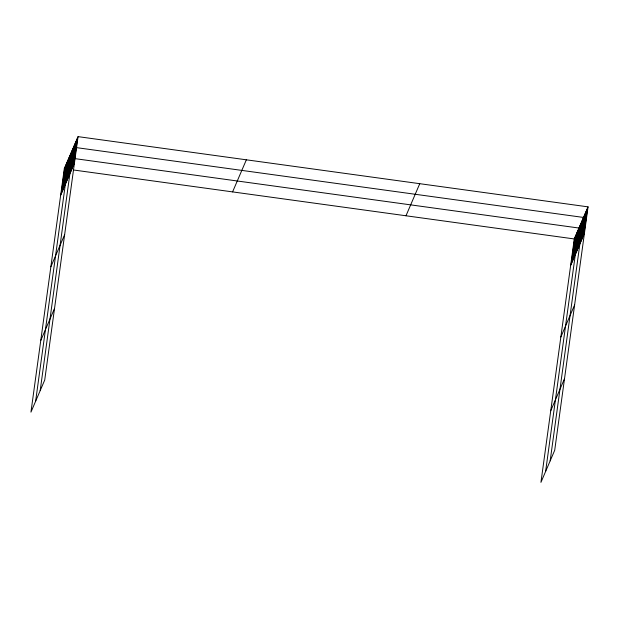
<?xml version="1.0" encoding="UTF-8"?>
<svg xmlns="http://www.w3.org/2000/svg" width="619" height="619" viewBox="0 0 619 619"><rect width="100%" height="100%" fill="white"/><g stroke="black" fill="none" stroke-linecap="round" stroke-linejoin="round"><path stroke-width="0.93" d="M78.064 136.637L64.291 168.724L30.95 412.138L44.723 380.051L78.064 136.637L588.05 206.862L554.709 450.276L540.936 482.363L574.277 238.949L588.05 206.862M61.188 193.979L64.817 167.509M61.707 192.764L65.335 166.294M62.233 191.55L65.854 165.087M62.751 190.343L66.372 163.873M63.27 189.128L66.898 162.658M63.788 187.913L67.417 161.451M64.314 186.706L67.935 160.236M64.833 185.491L68.454 159.021M35.631 401.228L68.98 157.814L578.958 228.04L545.618 471.454M65.854 183.1L69.483 156.638M66.365 181.924L69.986 155.462M66.867 180.748L70.489 154.286M67.37 179.572L70.999 153.11M67.873 178.396L71.502 151.926M68.384 177.22L72.005 150.75M68.887 176.044L72.508 149.574M69.39 174.868L73.019 148.398M40.181 390.643L73.522 147.221L583.508 217.447L550.159 460.869M70.404 172.515L74.025 146.045M70.906 171.339L74.535 144.869M71.409 170.163L75.038 143.693M71.92 168.979L75.541 142.517M72.423 167.803L76.044 141.341M72.926 166.627L76.555 140.165M73.429 165.451L77.058 138.989M73.94 164.275L77.561 137.813M571.175 264.205L574.796 237.735M571.693 262.99L575.314 236.528M572.211 261.775L575.84 235.313M572.73 260.568L576.359 234.098M573.256 259.353L576.877 232.891M573.774 258.138L577.395 231.676M574.293 256.931L577.922 230.461M574.811 255.717L578.44 229.254M575.84 253.326L579.461 226.864M576.343 252.15L579.972 225.687M576.846 250.974L580.475 224.511M577.357 249.797L580.978 223.335M577.86 248.621L581.489 222.159M578.363 247.445L581.992 220.975M578.873 246.269L582.494 219.799M579.376 245.093L582.997 218.623M580.382 242.741L584.011 216.271M580.893 241.565L584.514 215.095M581.396 240.389L585.017 213.919M581.899 239.213L585.528 212.743M582.402 238.029L586.031 211.566M582.912 236.853L586.533 210.39M583.415 235.677L587.036 209.214M583.918 234.5L587.547 208.038M60.67 195.186L74.442 163.099M50.859 266.781L64.631 234.694M40.753 340.543L54.526 308.455M232.589 191.898L246.362 159.81M405.987 215.776L419.759 183.688M570.648 265.412L584.421 233.324M560.845 337.007L574.618 304.919M550.74 410.768L564.513 378.681M64.291 168.724L71.688 169.738M73.537 169.993L574.277 238.949"/></g></svg>
